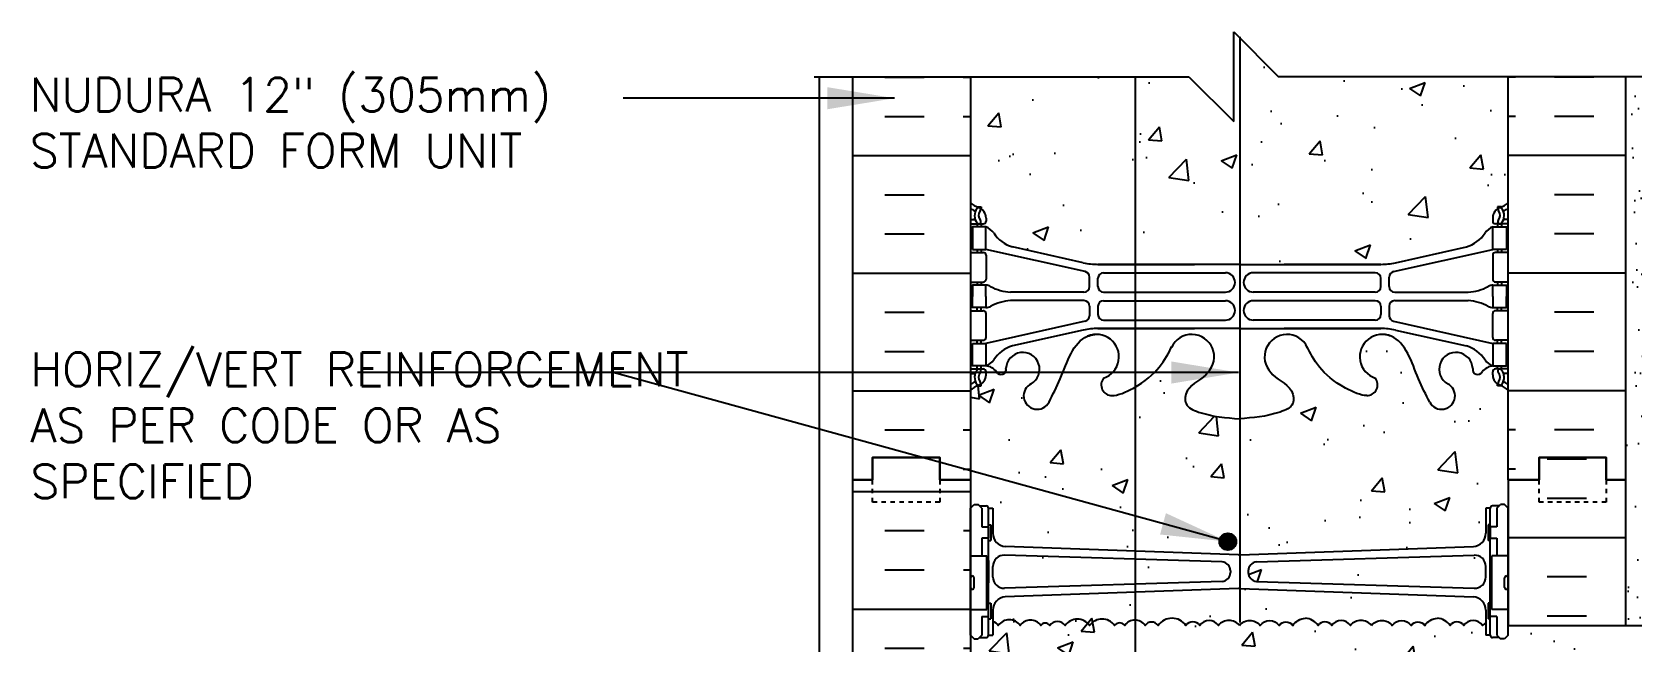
# Model space of a CAD drawing. Header units: inches. Extents: x 191 to 294, y 32 to 98.
# Drawn here: x 236.2 to 271.89, y 84.37 to 97.97 of the extents above; entities that cross this region are included whole.
import ezdxf

# ---------------------------------------------------------------- set-up
doc = ezdxf.new("R2010")
doc.units = ezdxf.units.IN
doc.header["$LTSCALE"] = 0.5
doc.header["$MEASUREMENT"] = 0
doc.linetypes.add('DASHED2', pattern=[0.375, 0.25, -0.125])
for name, color, linetype in [('HATCH', 12, 'Continuous'), ('line25', 2, 'Continuous'), ('LINE3', 3, 'Continuous'), ('LINE50', 5, 'Continuous'), ('LINE9', 9, 'Continuous'), ('TEXT', 4, 'Continuous'), ('Web_Edge', 9, 'Continuous')]:
    doc.layers.add(name, color=color, linetype=linetype)
doc.styles.add('DIM', font='romans.shx', dxfattribs={"width": 0.7})
doc.styles.add('ROMANS', font='romans.shx', dxfattribs={"height": 0.75})
doc.dimstyles.new('ext_8', dxfattribs={"dimscale": 8, "dimtxt": 0.09375, "dimasz": 0.09375, "dimexe": 0.09375, "dimexo": 0.0625, "dimgap": 0.0625, "dimtad": 1, "dimdec": 1, "dimzin": 3, "dimdsep": 46, "dimlunit": 4, "dimtxsty": 'DIM', "dimcen": 0.09, "dimdle": 0.09375, "dimclrt": 4, "dimadec": 0, "dimazin": 0, "dimtfac": 1, "dimtdec": 1, "dimtmove": 2, "dimatfit": 3, "dimfxl": 1, "dimfrac": 2, "dimtolj": 1, "dimtzin": 0, "dimarcsym": 0})

msp = doc.modelspace()

# ---------------------------------------------------------------- hatches: boundary and pattern name
at = {"layer": 'HATCH'}
h = msp.add_hatch(dxfattribs=at)
h.set_pattern_fill('AR-CONC', color=256, scale=0.5)
h.set_pattern_definition([(50, (0, 0), (3.5863, -0.31376), [0.375, -4.125]), (355, (0, 0), (-0.693757, 3.76096), [0.3, -3.3]), (100.4514, (0.299, -0.026), (2.892544, 3.4472), [0.3187, -3.50571]), (46.1842, (0, 1), (5.336207, -0.827596), [0.5625, -6.1875]), (96.6356, (0.4447, 0.931), (4.67331, 4.87059), [0.47805, -5.25857]), (351.1842, (0, 1), (4.67331, 4.87059), [0.45, -4.95]), (21, (0.5, 0.75), (2.984535, -2.013094), [0.375, -4.125]), (326, (0.5, 0.75), (1.216577, 3.62575), [0.3, -3.3]), (71.4514, (0.7487, 0.5822), (4.20111, 1.612656), [0.3187, -3.50571]), (37.5, (0, 0), (0.0607993, 1.6644693), [0, -3.26, 0, -3.35, 0, -3.3125]), (7.5, (0, 0), (1.315348, 1.972059), [0, -1.91, 0, -3.185, 0, -1.2625]), (327.5, (-1.115, 0), (2.669112, -0.1127744), [0, -1.25, 0, -3.9, 0, -5.175]), (317.5, (-1.615, 0), (2.91593, 0.500525), [0, -1.625, 0, -2.59, 0, -3.675])])
h.paths.add_polyline_path([(269.146, 63.78, 0.088416), (269, 63.877), (268.91, 63.877), (268.91, 63.919, -0.249069), (268.8, 64.126), (268.8, 64.193, -0.414214), (268.863, 64.256), (268.91, 64.256), (268.91, 64.326), (268.805, 64.326, -0.155529), (268.63, 64.46, 0.180914), (268.212, 64.771), (266.631, 65.124, 0.054974), (266.304, 65.16), (263.146, 65.16), (259.989, 65.16, 0.054974), (259.662, 65.124), (258.081, 64.771, 0.180914), (257.663, 64.46, -0.155529), (257.487, 64.326), (257.382, 64.326), (257.382, 64.256), (257.43, 64.256, -0.414214), (257.492, 64.193), (257.492, 64.126, -0.249069), (257.382, 63.919), (257.382, 63.877), (257.292, 63.877, 0.088416), (257.146, 63.78), (257.146, 60.972), (262.35, 60.972), (263.35, 59.972), (263.35, 61.972), (264.35, 60.972), (269.146, 60.972)])
edge = h.paths.add_edge_path()
edge.add_line((269.146, 71.558), (269.066, 71.478))
edge.add_line((269.066, 71.478), (268.976, 71.478))
edge.add_line((268.976, 71.478), (268.946, 71.508))
edge.add_line((268.946, 71.508), (268.796, 71.508))
edge.add_arc((268.796, 71.558), 0.05, 180, 270, ccw=False)
edge.add_line((268.746, 71.558), (268.646, 71.558))
edge.add_line((268.646, 71.558), (268.646, 72.118))
edge.add_arc((268.346, 72.118), 0.3, 0, 85.2426)
edge.add_line((268.371, 72.417), (263.163, 72.601))
edge.add_arc((263.146, 72.402), 0.2, 85.2426, 90)
edge.add_arc((263.146, 72.402), 0.2, 90, 94.7574)
edge.add_line((263.13, 72.601), (257.922, 72.417))
edge.add_arc((257.946, 72.118), 0.3, 94.7574, 180)
edge.add_line((257.646, 72.118), (257.646, 71.558))
edge.add_line((257.646, 71.558), (257.546, 71.558))
edge.add_arc((257.496, 71.558), 0.05, -90, 0, ccw=False)
edge.add_line((257.496, 71.508), (257.346, 71.508))
edge.add_line((257.346, 71.508), (257.316, 71.478))
edge.add_line((257.316, 71.478), (257.226, 71.478))
edge.add_line((257.226, 71.478), (257.146, 71.558))
edge.add_line((257.146, 71.558), (257.146, 69.972))
edge.add_line((257.146, 69.972), (257.146, 67.972))
edge.add_arc((257.492, 68.333), 0.5, 226.2109, 246.4218)
edge.add_line((257.292, 67.875), (257.382, 67.875))
edge.add_line((257.382, 67.875), (257.382, 67.833))
edge.add_arc((257.242, 67.626), 0.25, 0, 55.9442, ccw=False)
edge.add_line((257.492, 67.626), (257.492, 67.558))
edge.add_arc((257.43, 67.558), 0.0625, -90, 0, ccw=False)
edge.add_line((257.43, 67.496), (257.382, 67.496))
edge.add_line((257.382, 67.496), (257.382, 67.426))
edge.add_line((257.382, 67.426), (257.487, 67.426))
edge.add_arc((257.45, 67.775), 0.352, 276.1291, 321.5331)
edge.add_arc((257.827, 67.507), 0.113, -12.1844, 154.0569, ccw=False)
edge.add_arc((258.312, 67.502), 0.375, 182.9237, 419.8675)
edge.add_arc((258.632, 68.096), 0.3, 27.597, 243.9425, ccw=False)
edge.add_spline(control_points=[(258.898, 68.235), (258.984, 68.068), (259.237, 67.578), (259.432, 66.897), (259.757, 66.767)], knot_values=[0, 0, 0, 0, 0.579211, 1.703896, 1.703896, 1.703896, 1.703896], degree=3, periodic=0)
edge.add_spline(control_points=[(259.757, 66.767), (259.807, 66.747), (259.861, 66.734), (259.918, 66.726)], knot_values=[1.703896, 1.703896, 1.703896, 1.703896, 1.875321, 1.875321, 1.875321, 1.875321], degree=3, periodic=0)
edge.add_arc((259.959, 67.224), 0.5, 265.2926, 431.7937)
edge.add_arc((260.305, 67.849), 0.242, 90, 218.2327, ccw=False)
edge.add_spline(control_points=[(260.305, 68.091), (260.426, 68.093), (261.246, 67.742), (261.491, 67.294), (261.63, 67.014)], knot_values=[0.038125, 0.038125, 0.038125, 0.038125, 0.320663, 1.237398, 1.237398, 1.237398, 1.237398], degree=3, periodic=0)
edge.add_spline(control_points=[(261.63, 67.014), (261.633, 67.008), (261.636, 67.002), (261.64, 66.996)], knot_values=[1.237398, 1.237398, 1.237398, 1.237398, 1.258119, 1.258119, 1.258119, 1.258119], degree=3, periodic=0)
edge.add_arc((262.084, 67.224), 0.5, 208.0183, 404.1875)
edge.add_spline(control_points=[(262.442, 67.573), (262.335, 67.736), (261.975, 67.826), (261.898, 68.322), (262.446, 68.558), (262.85, 68.586), (263.146, 68.607)], knot_values=[0.229407, 0.229407, 0.229407, 0.229407, 0.844432, 1.128849, 1.464331, 2.389004, 2.389004, 2.389004, 2.389004], degree=3, periodic=0)
edge.add_spline(control_points=[(263.146, 68.607), (263.443, 68.586), (263.847, 68.558), (264.395, 68.322), (264.318, 67.826), (263.958, 67.736), (263.85, 67.573)], knot_values=[0.229407, 0.229407, 0.229407, 0.229407, 1.15408, 1.489562, 1.773979, 2.389004, 2.389004, 2.389004, 2.389004], degree=3, periodic=0)
edge.add_arc((264.209, 67.224), 0.5, 135.8125, 331.9817)
edge.add_spline(control_points=[(264.653, 66.996), (264.656, 67.002), (264.66, 67.008), (264.663, 67.014)], knot_values=[1.237398, 1.237398, 1.237398, 1.237398, 1.258119, 1.258119, 1.258119, 1.258119], degree=3, periodic=0)
edge.add_spline(control_points=[(264.663, 67.014), (264.802, 67.294), (265.047, 67.742), (265.867, 68.093), (265.988, 68.091)], knot_values=[0.038125, 0.038125, 0.038125, 0.038125, 0.95486, 1.237398, 1.237398, 1.237398, 1.237398], degree=3, periodic=0)
edge.add_arc((265.988, 67.849), 0.242, -38.2327, 90, ccw=False)
edge.add_arc((266.334, 67.224), 0.5, 108.2063, 274.7074)
edge.add_spline(control_points=[(266.375, 66.726), (266.432, 66.734), (266.486, 66.747), (266.536, 66.767)], knot_values=[1.703896, 1.703896, 1.703896, 1.703896, 1.875321, 1.875321, 1.875321, 1.875321], degree=3, periodic=0)
edge.add_spline(control_points=[(266.536, 66.767), (266.861, 66.897), (267.056, 67.578), (267.309, 68.068), (267.395, 68.235)], knot_values=[0, 0, 0, 0, 1.124685, 1.703896, 1.703896, 1.703896, 1.703896], degree=3, periodic=0)
edge.add_arc((267.66, 68.096), 0.3, -63.9425, 153.0565, ccw=False)
edge.add_arc((267.98, 67.502), 0.375, 120.1325, 357.0763)
edge.add_arc((268.466, 67.507), 0.113, 25.9431, 192.1844, ccw=False)
edge.add_arc((268.843, 67.775), 0.352, 218.4669, 263.8709)
edge.add_line((268.805, 67.426), (268.91, 67.426))
edge.add_line((268.91, 67.426), (268.91, 67.496))
edge.add_line((268.91, 67.496), (268.863, 67.496))
edge.add_arc((268.863, 67.558), 0.0625, 180, 270, ccw=False)
edge.add_line((268.8, 67.558), (268.8, 67.626))
edge.add_arc((269.05, 67.626), 0.25, 124.0558, 180, ccw=False)
edge.add_line((268.91, 67.833), (268.91, 67.875))
edge.add_line((268.91, 67.875), (269, 67.875))
edge.add_arc((268.8, 68.333), 0.5, 293.5782, 313.7891)
edge.add_line((269.146, 67.972), (269.146, 69.972))
edge.add_line((269.146, 69.972), (269.146, 71.558))
h.paths.add_polyline_path([(268.782, 74.817), (269.146, 74.817), (269.146, 75.222, 0.715411), (268.959, 75.226, 0.520567), (268.338, 75.226, 0.520567), (268.032, 75.226, 0.520567), (267.613, 75.226, 0.48966), (267.146, 75.226, 0.48966), (266.68, 75.226, 0.520567), (266.261, 75.226, 0.520567), (265.955, 75.226, 0.520567), (265.333, 75.226, 0.715411), (265.146, 75.222, 0.715411), (264.959, 75.226, 0.520567), (264.338, 75.226, 0.520567), (264.032, 75.226, 0.520567), (263.613, 75.226, 0.48966), (263.146, 75.226, 0.48966), (262.68, 75.226, 0.520567), (262.261, 75.226, 0.520567), (261.955, 75.226, 0.520567), (261.333, 75.226, 0.520567), (261.042, 75.226, 0.520567), (260.587, 75.226, 0.520567), (260.36, 75.226, 0.520567), (259.805, 75.226, 0.520567), (259.258, 75.226, 0.520567), (258.913, 75.226, 0.520567), (258.712, 75.226, 0.520567), (258.257, 75.226, 0.520567), (257.766, 75.226, 0.520567), (257.411, 75.226, 0.540212), (257.146, 75.229), (257.146, 74.817), (257.511, 74.817), (257.511, 74.445, -0.327813), (257.546, 74.398), (257.646, 74.398), (257.646, 73.837, 0.390098), (257.922, 73.538), (263.13, 73.354, 0.020761), (263.146, 73.353, 0.020761), (263.163, 73.354), (268.371, 73.538, 0.390098), (268.646, 73.837), (268.646, 74.398), (268.746, 74.398, -0.327813), (268.782, 74.445)])
h.paths.add_polyline_path([(269.146, 80.722), (271.146, 82.722), (283.456, 82.722), (284.86, 81.732), (284.86, 78.972), (284.5, 78.972), (284.5, 77.472), (286.75, 77.472), (289, 77.472), (289, 78.972), (288.64, 78.972), (288.64, 81.732), (290.044, 82.722), (292.589, 82.722), (292.589, 84.722), (269.146, 84.722), (269.146, 84.502), (269.066, 84.422), (268.976, 84.422), (268.946, 84.452), (268.796, 84.452, -0.414214), (268.746, 84.502), (268.646, 84.502), (268.646, 84.779, 0.056647), (268.574, 84.722, 0.520567), (268.155, 84.722, 0.520567), (267.849, 84.722, 0.224697), (267.567, 84.883, 0.224697), (267.285, 84.722, 0.520567), (266.979, 84.722, 0.520567), (266.56, 84.722, 0.48966), (266.094, 84.722, 0.48966), (265.627, 84.722, 0.520567), (265.208, 84.722, 0.520567), (264.902, 84.722, 0.224697), (264.62, 84.883, 0.224697), (264.338, 84.722, 0.520567), (264.032, 84.722, 0.520567), (263.613, 84.722, 0.48966), (263.146, 84.722, 0.48966), (262.68, 84.722, 0.520567), (262.261, 84.722, 0.520567), (261.955, 84.722, 0.520567), (261.333, 84.722, 0.520567), (261.042, 84.722, 0.520567), (260.587, 84.722, 0.520567), (260.36, 84.722, 0.520567), (259.805, 84.722, 0.520567), (259.258, 84.722, 0.520567), (258.913, 84.722, 0.520567), (258.712, 84.722, 0.520567), (258.257, 84.722, 0.520567), (257.766, 84.722, 0.174031), (257.646, 84.807), (257.646, 84.502), (257.546, 84.502, -0.414214), (257.496, 84.452), (257.346, 84.452), (257.316, 84.422), (257.226, 84.422), (257.146, 84.502), (257.146, 84.327), (257.511, 84.327), (257.511, 83.127), (257.146, 83.127), (257.146, 82.377), (257.511, 82.377), (257.511, 81.177), (257.146, 81.177), (257.146, 80.427), (257.511, 80.427), (257.511, 79.347), (257.146, 79.347), (257.146, 78.597), (257.511, 78.597), (257.511, 77.517), (257.146, 77.517), (257.146, 76.767), (257.511, 76.767), (257.511, 75.567), (257.146, 75.567), (257.146, 75.229, -0.540212), (257.411, 75.226, -0.520567), (257.766, 75.226, -0.520567), (258.257, 75.226, -0.520567), (258.712, 75.226, -0.520567), (258.913, 75.226, -0.520567), (259.258, 75.226, -0.520567), (259.805, 75.226, -0.520567), (260.36, 75.226, -0.520567), (260.587, 75.226, -0.520567), (261.042, 75.226, -0.520567), (261.333, 75.226, -0.520567), (261.955, 75.226, -0.520567), (262.261, 75.226, -0.520567), (262.68, 75.226, -0.48966), (263.146, 75.226, -0.48966), (263.613, 75.226, -0.520567), (264.032, 75.226, -0.520567), (264.338, 75.226, -0.520567), (264.959, 75.226, -0.715411), (265.146, 75.222, -0.715411), (265.333, 75.226, -0.520567), (265.955, 75.226, -0.520567), (266.261, 75.226, -0.520567), (266.68, 75.226, -0.48966), (267.146, 75.226, -0.48966), (267.613, 75.226, -0.520567), (268.032, 75.226, -0.520567), (268.338, 75.226, -0.520567), (268.959, 75.226, -0.715411), (269.146, 75.222)])
h.paths.add_polyline_path([(268.371, 85.362), (263.163, 85.546, 0.020761), (263.146, 85.547, 0.020761), (263.13, 85.546), (257.922, 85.362, 0.390098), (257.646, 85.063), (257.646, 84.807, -0.174031), (257.766, 84.722, -0.520567), (258.257, 84.722, -0.520567), (258.712, 84.722, -0.520567), (258.913, 84.722, -0.520567), (259.258, 84.722, -0.520567), (259.805, 84.722, -0.520567), (260.36, 84.722, -0.520567), (260.587, 84.722, -0.520567), (261.042, 84.722, -0.520567), (261.333, 84.722, -0.520567), (261.955, 84.722, -0.520567), (262.261, 84.722, -0.520567), (262.68, 84.722, -0.48966), (263.146, 84.722, -0.48966), (263.613, 84.722, -0.520567), (264.032, 84.722, -0.520567), (264.338, 84.722, -0.224697), (264.62, 84.883, -0.224697), (264.902, 84.722, -0.520567), (265.208, 84.722, -0.520567), (265.627, 84.722, -0.48966), (266.094, 84.722, -0.48966), (266.56, 84.722, -0.520567), (266.979, 84.722, -0.520567), (267.285, 84.722, -0.224697), (267.567, 84.883, -0.224697), (267.849, 84.722, -0.520567), (268.155, 84.722, -0.520567), (268.574, 84.722, -0.056647), (268.646, 84.779), (268.646, 85.063, 0.390098)])
edge = h.paths.add_edge_path()
edge.add_line((269.146, 87.972), (269.146, 89.972))
edge.add_arc((268.8, 89.611), 0.5, 46.2109, 66.4218)
edge.add_line((269, 90.069), (268.91, 90.069))
edge.add_line((268.91, 90.069), (268.91, 90.111))
edge.add_arc((269.05, 90.318), 0.25, 180, 235.9442, ccw=False)
edge.add_line((268.8, 90.318), (268.8, 90.386))
edge.add_arc((268.863, 90.386), 0.0625, 90, 180, ccw=False)
edge.add_line((268.863, 90.448), (268.91, 90.448))
edge.add_line((268.91, 90.448), (268.91, 90.518))
edge.add_line((268.91, 90.518), (268.805, 90.518))
edge.add_arc((268.843, 90.169), 0.352, 96.1291, 141.5331)
edge.add_arc((268.466, 90.437), 0.113, 167.8156, 334.0569, ccw=False)
edge.add_arc((267.98, 90.442), 0.375, 2.9237, 239.8675)
edge.add_arc((267.66, 89.848), 0.3, -152.403, 63.9425, ccw=False)
edge.add_spline(control_points=[(267.395, 89.709), (267.309, 89.876), (267.056, 90.366), (266.861, 91.047), (266.536, 91.177)], knot_values=[0, 0, 0, 0, 0.579211, 1.703896, 1.703896, 1.703896, 1.703896], degree=3, periodic=0)
edge.add_spline(control_points=[(266.536, 91.177), (266.486, 91.197), (266.432, 91.21), (266.375, 91.218)], knot_values=[1.703896, 1.703896, 1.703896, 1.703896, 1.875321, 1.875321, 1.875321, 1.875321], degree=3, periodic=0)
edge.add_arc((266.334, 90.72), 0.5, 85.2926, 251.7937)
edge.add_arc((265.988, 90.095), 0.242, -90, 38.2327, ccw=False)
edge.add_spline(control_points=[(265.988, 89.853), (265.867, 89.851), (265.047, 90.202), (264.802, 90.65), (264.663, 90.93)], knot_values=[0.038125, 0.038125, 0.038125, 0.038125, 0.320663, 1.237398, 1.237398, 1.237398, 1.237398], degree=3, periodic=0)
edge.add_spline(control_points=[(264.663, 90.93), (264.66, 90.936), (264.656, 90.942), (264.653, 90.949)], knot_values=[1.237398, 1.237398, 1.237398, 1.237398, 1.258119, 1.258119, 1.258119, 1.258119], degree=3, periodic=0)
edge.add_arc((264.209, 90.72), 0.5, 28.0183, 224.1875)
edge.add_spline(control_points=[(263.85, 90.371), (263.958, 90.208), (264.318, 90.118), (264.395, 89.622), (263.847, 89.386), (263.443, 89.358), (263.146, 89.337)], knot_values=[0.229407, 0.229407, 0.229407, 0.229407, 0.844432, 1.128849, 1.464331, 2.389004, 2.389004, 2.389004, 2.389004], degree=3, periodic=0)
edge.add_spline(control_points=[(263.146, 89.337), (262.85, 89.358), (262.446, 89.386), (261.898, 89.622), (261.975, 90.118), (262.335, 90.208), (262.442, 90.371)], knot_values=[0.229407, 0.229407, 0.229407, 0.229407, 1.15408, 1.489562, 1.773979, 2.389004, 2.389004, 2.389004, 2.389004], degree=3, periodic=0)
edge.add_arc((262.084, 90.72), 0.5, 315.8125, 511.9817)
edge.add_spline(control_points=[(261.64, 90.949), (261.636, 90.942), (261.633, 90.936), (261.63, 90.93)], knot_values=[1.237398, 1.237398, 1.237398, 1.237398, 1.258119, 1.258119, 1.258119, 1.258119], degree=3, periodic=0)
edge.add_spline(control_points=[(261.63, 90.93), (261.491, 90.65), (261.246, 90.202), (260.426, 89.851), (260.305, 89.853)], knot_values=[0.038125, 0.038125, 0.038125, 0.038125, 0.95486, 1.237398, 1.237398, 1.237398, 1.237398], degree=3, periodic=0)
edge.add_arc((260.305, 90.095), 0.242, 141.7673, 270, ccw=False)
edge.add_arc((259.959, 90.72), 0.5, 288.2063, 454.7074)
edge.add_spline(control_points=[(259.918, 91.218), (259.861, 91.21), (259.807, 91.197), (259.757, 91.177)], knot_values=[1.703896, 1.703896, 1.703896, 1.703896, 1.875321, 1.875321, 1.875321, 1.875321], degree=3, periodic=0)
edge.add_spline(control_points=[(259.757, 91.177), (259.432, 91.047), (259.237, 90.366), (258.984, 89.876), (258.898, 89.709)], knot_values=[0, 0, 0, 0, 1.124685, 1.703896, 1.703896, 1.703896, 1.703896], degree=3, periodic=0)
edge.add_arc((258.632, 89.848), 0.3, 116.0575, 333.0565, ccw=False)
edge.add_arc((258.312, 90.442), 0.375, 300.1325, 537.0763)
edge.add_arc((257.827, 90.437), 0.113, -154.0569, 12.1844, ccw=False)
edge.add_arc((257.45, 90.169), 0.352, 38.4669, 83.8709)
edge.add_line((257.487, 90.518), (257.382, 90.518))
edge.add_line((257.382, 90.518), (257.382, 90.448))
edge.add_line((257.382, 90.448), (257.43, 90.448))
edge.add_arc((257.43, 90.386), 0.0625, 0, 90, ccw=False)
edge.add_line((257.492, 90.386), (257.492, 90.318))
edge.add_arc((257.242, 90.318), 0.25, 304.0558, 360, ccw=False)
edge.add_line((257.382, 90.111), (257.382, 90.069))
edge.add_line((257.382, 90.069), (257.292, 90.069))
edge.add_arc((257.492, 89.611), 0.5, 113.5782, 133.7891)
edge.add_line((257.146, 89.972), (257.146, 87.972))
edge.add_line((257.146, 87.972), (257.146, 87.342))
edge.add_line((257.146, 87.342), (257.226, 87.422))
edge.add_line((257.226, 87.422), (257.316, 87.422))
edge.add_line((257.316, 87.422), (257.346, 87.392))
edge.add_line((257.346, 87.392), (257.496, 87.392))
edge.add_arc((257.496, 87.342), 0.05, 0, 90, ccw=False)
edge.add_line((257.546, 87.342), (257.646, 87.342))
edge.add_line((257.646, 87.342), (257.646, 86.781))
edge.add_arc((257.946, 86.781), 0.3, 180, 265.2426)
edge.add_line((257.922, 86.482), (263.13, 86.299))
edge.add_arc((263.146, 86.498), 0.2, 265.2426, 270)
edge.add_arc((263.146, 86.498), 0.2, 270, 274.7574)
edge.add_line((263.163, 86.299), (268.371, 86.482))
edge.add_arc((268.346, 86.781), 0.3, 274.7574, 360)
edge.add_line((268.646, 86.781), (268.646, 87.342))
edge.add_line((268.646, 87.342), (268.746, 87.342))
edge.add_arc((268.796, 87.342), 0.05, 90, 180, ccw=False)
edge.add_line((268.796, 87.392), (268.946, 87.392))
edge.add_line((268.946, 87.392), (268.976, 87.422))
edge.add_line((268.976, 87.422), (269.066, 87.422))
edge.add_line((269.066, 87.422), (269.146, 87.342))
edge.add_line((269.146, 87.342), (269.146, 87.972))
h.paths.add_polyline_path([(268.63, 93.484, -0.155529), (268.805, 93.618), (268.91, 93.618), (268.91, 93.688), (268.863, 93.688, -0.414214), (268.8, 93.751), (268.8, 93.818, -0.249069), (268.91, 94.025), (268.91, 94.067), (269, 94.067, 0.088413), (269.146, 94.164), (269.146, 96.972), (264.021, 96.972), (263.021, 97.972), (263.021, 95.972), (262.021, 96.972), (257.146, 96.972), (257.146, 94.164, 0.088416), (257.292, 94.067), (257.382, 94.067), (257.382, 94.025, -0.249069), (257.492, 93.818), (257.492, 93.751, -0.414214), (257.43, 93.688), (257.382, 93.688), (257.382, 93.618), (257.487, 93.618, -0.155529), (257.663, 93.484, 0.180914), (258.081, 93.173), (259.662, 92.82, 0.054974), (259.989, 92.784), (263.146, 92.784), (266.304, 92.784, 0.054974), (266.631, 92.82), (268.212, 93.173, 0.180914)])
h.paths.add_polyline_path([(262.763, 86.139), (257.902, 86.291, 0.421005), (257.646, 86.041), (257.646, 85.804, 0.425773), (257.906, 85.554), (262.763, 85.705, 0.390098), (262.946, 85.905), (262.946, 85.94, 0.390098)])
h.paths.add_polyline_path([(268.646, 86.041, 0.425773), (268.387, 86.291), (263.53, 86.139, 0.390098), (263.346, 85.94), (263.346, 85.905, 0.390098), (263.53, 85.705), (268.391, 85.554, 0.421005), (268.646, 85.804)])
h.paths.add_polyline_path([(262.946, 72.96), (262.946, 72.995, 0.390098), (262.763, 73.195), (257.902, 73.346, 0.421005), (257.646, 73.096), (257.646, 72.859, 0.425773), (257.906, 72.609), (262.763, 72.761, 0.390098)])
h.paths.add_polyline_path([(268.646, 72.859), (268.646, 73.096, 0.425773), (268.387, 73.346), (263.53, 73.195, 0.390098), (263.346, 72.995), (263.346, 72.96, 0.390098), (263.53, 72.761), (268.391, 72.609, 0.421005)])
h = msp.add_hatch(dxfattribs=at)
h.set_pattern_fill('AR-SAND', color=256, scale=0.5, style=0)
h.set_pattern_definition([(37.5, (74.0137, -57.6878), (-0.0314967, 0.963412), [0, -0.76, 0, -0.85, 0, -0.8125]), (7.5, (74.0137, -57.6878), (0.8848884, 1.411073), [0, -0.41, 0, -0.685, 0, -0.2625]), (327.5, (73.3987, -57.6878), (1.557071, 0.0028295), [0, -0.25, 0, -0.9, 0, -1.175]), (317.5, (73.3987, -57.6878), (1.503063, 0.438838), [0, -0.125, 0, -0.59, 0, -0.675])])
h.paths.add_polyline_path([(272.271, 96.972), (271.771, 96.972), (271.771, 87.972), (271.771, 84.722), (272.271, 84.722)])
h = msp.add_hatch(dxfattribs=at)
h.set_pattern_fill('INSUL', color=256, scale=7, style=0)
h.set_pattern_definition([(0, (-2669.015, -327.0375), (0, 2.625), []), (0, (-2669.015, -326.1625), (0, 2.625), [0.875, -0.875]), (0, (-2669.015, -325.2875), (0, 2.625), [0.875, -0.875])])
h.paths.add_polyline_path([(254.521, 69.972), (254.959, 69.972), (254.959, 70.472), (256.459, 70.472), (256.459, 69.972), (257.146, 69.972), (257.146, 87.972), (256.459, 87.972), (256.459, 88.472), (254.959, 88.472), (254.959, 87.972), (254.521, 87.972)])
h = msp.add_hatch(dxfattribs=at)
h.set_pattern_fill('INSUL', color=256, scale=7, style=0)
h.set_pattern_definition([(0, (74.0137, -57.6878), (0, 2.625), []), (0, (74.0137, -56.8128), (0, 2.625), [0.875, -0.875]), (0, (74.0137, -55.9378), (0, 2.625), [0.875, -0.875])])
h.paths.add_polyline_path([(271.771, 87.972), (271.334, 87.972), (271.334, 88.472), (269.834, 88.472), (269.834, 87.972), (269.146, 87.972), (269.146, 84.722), (271.771, 84.722)])
h.paths.add_polyline_path([(271.771, 75.222), (269.146, 75.222), (269.146, 69.972), (269.834, 69.972), (269.834, 70.472), (271.334, 70.472), (271.334, 69.972), (271.771, 69.972)])
h = msp.add_hatch(dxfattribs=at)
h.set_pattern_fill('AR-CONC', color=256, scale=0.5, style=0)
h.set_pattern_definition([(50, (7.589, 2.2563), (3.5863, -0.31376), [0.375, -4.125]), (355, (7.589, 2.2563), (-0.693757, 3.76096), [0.3, -3.3]), (100.4514, (7.8878, 2.2302), (2.892547, 3.447198), [0.3187, -3.50571]), (46.1842, (7.589, 3.2563), (5.336205, -0.827595), [0.5625, -6.1875]), (96.6356, (8.0336, 3.1874), (4.67331, 4.87059), [0.47805, -5.25856]), (351.1842, (7.589, 3.2563), (4.67331, 4.87059), [0.45, -4.95]), (21, (8.089, 3.0063), (2.984535, -2.013094), [0.375, -4.125]), (326, (8.089, 3.0063), (1.216577, 3.62575), [0.3, -3.3]), (71.4514, (8.3377, 2.8386), (4.201113, 1.612652), [0.3187, -3.50571]), (37.5, (7.589, 2.2563), (0.060799, 1.664469), [0, -3.26, 0, -3.35, 0, -3.3125]), (7.5, (7.589, 2.2563), (1.315348, 1.972059), [0, -1.91, 0, -3.185, 0, -1.2625]), (327.5, (6.474, 2.2563), (2.669112, -0.1127744), [0, -1.25, 0, -3.9, 0, -5.175]), (317.5, (5.974, 2.2563), (2.91593, 0.500525), [0, -1.625, 0, -2.59, 0, -3.675])])
h.paths.add_polyline_path([(260.822, 85.464), (257.922, 85.362, 0.390098), (257.646, 85.063), (257.646, 84.807, -0.174031), (257.766, 84.722, -0.520567), (258.257, 84.722, -0.520567), (258.712, 84.722, -0.520567), (258.913, 84.722, -0.520567), (259.258, 84.722, -0.520567), (259.805, 84.722, -0.520567), (260.36, 84.722, -0.520567), (260.587, 84.722, -0.251472), (260.822, 84.84)])
at = {"layer": 'LINE3'}
msp.add_hatch(color=256, dxfattribs=at).paths.add_polyline_path([(263.076, 86.593, 1), (262.701, 86.593, 1)])

# ---------------------------------------------------------------- linework, layer by layer
at = {"layer": 'HATCH'}
for p, q in [((255.235, 96.963), (256.11, 96.963)), ((256.985, 96.963), (257.146, 96.963)), ((256.985, 96.963), (257.146, 96.963)), ((269.308, 96.963), (269.146, 96.963)), ((269.308, 96.963), (269.146, 96.963)), ((271.058, 96.963), (270.183, 96.963)), ((255.235, 96.088), (256.11, 96.088)), ((256.985, 96.088), (257.146, 96.088)), ((256.985, 96.088), (257.146, 96.088)), ((269.308, 96.088), (269.146, 96.088)), ((269.308, 96.088), (269.146, 96.088)), ((271.058, 96.088), (270.183, 96.088)), ((254.521, 95.213), (257.146, 95.213)), ((271.771, 95.213), (269.146, 95.213)), ((255.235, 94.338), (256.11, 94.338)), ((271.058, 94.338), (270.183, 94.338)), ((255.235, 93.463), (256.11, 93.463)), ((271.058, 93.463), (270.183, 93.463)), ((254.521, 92.588), (257.146, 92.588)), ((271.771, 92.588), (269.146, 92.588)), ((255.235, 91.713), (256.11, 91.713)), ((271.058, 91.713), (270.183, 91.713)), ((255.235, 90.838), (256.11, 90.838)), ((271.058, 90.838), (270.183, 90.838)), ((254.521, 89.963), (257.146, 89.963)), ((271.771, 89.963), (269.146, 89.963)), ((255.235, 89.088), (256.11, 89.088)), ((256.985, 89.088), (257.146, 89.088)), ((256.985, 89.088), (257.146, 89.088)), ((269.308, 89.088), (269.146, 89.088)), ((269.308, 89.088), (269.146, 89.088)), ((271.058, 89.088), (270.183, 89.088)), ((256.985, 88.213), (257.146, 88.213)), ((256.985, 88.213), (257.146, 88.213)), ((269.308, 88.213), (269.146, 88.213)), ((269.308, 88.213), (269.146, 88.213))]:
    msp.add_line(p, q, dxfattribs=at)
for points in [[(263.146, 84.722, 0.48966), (262.68, 84.722, 0.520567), (262.261, 84.722, 0.520567), (261.955, 84.722, 0.520567), (261.333, 84.722, 0.520567), (261.042, 84.722, 0.520567), (260.587, 84.722, 0.520567), (260.36, 84.722, 0.520567), (259.805, 84.722, 0.520567), (259.258, 84.722, 0.520567), (258.913, 84.722, 0.520567), (258.712, 84.722, 0.520567), (258.257, 84.722, 0.520567), (257.766, 84.722, 0.169868), (257.65, 84.806, 0.169868)], [(263.146, 84.722, -0.48966), (263.613, 84.722, -0.520567), (264.032, 84.722, -0.520567), (264.338, 84.722, -0.224697), (264.62, 84.883, -0.224697)], [(266.094, 84.722, 0.48966), (265.627, 84.722, 0.520567), (265.208, 84.722, 0.520567), (264.902, 84.722, 0.224697), (264.62, 84.883, 0.224697)], [(266.094, 84.722, -0.48966), (266.56, 84.722, -0.520567), (266.979, 84.722, -0.520567), (267.285, 84.722, -0.224697), (267.567, 84.883, -0.224697)], [(268.646, 84.779, 0.056647), (268.574, 84.722, 0.520567), (268.155, 84.722, 0.520567), (267.849, 84.722, 0.224697), (267.567, 84.883)]]:
    msp.add_lwpolyline(points, format="xyb", dxfattribs=at)
at = {"layer": 'line25'}
for p, q in [((257.146, 96.972), (257.146, 87.972)), ((269.146, 87.972), (269.146, 96.972)), ((257.146, 87.972), (257.146, 69.972)), ((269.146, 87.972), (269.146, 84.722)), ((257.146, 86.277), (257.511, 86.277)), ((257.511, 85.077), (257.511, 86.277)), ((269.146, 86.277), (268.782, 86.277)), ((268.782, 85.077), (268.782, 86.277)), ((257.146, 85.077), (257.511, 85.077)), ((269.146, 85.077), (268.782, 85.077)), ((269.146, 84.722), (292.589, 84.722))]:
    msp.add_line(p, q, dxfattribs=at)
at = {"layer": 'LINE3'}
for p, q in [((263.155, 97.86), (263.155, 84.79)), ((260.822, 96.972), (260.822, 60.972))]:
    msp.add_line(p, q, dxfattribs=at)
msp.add_circle((262.888, 86.593), 0.188, dxfattribs=at)
at = {"layer": 'LINE50'}
for p, q in [((254.521, 87.972), (254.521, 96.972)), ((271.771, 87.972), (271.771, 96.972)), ((254.521, 69.972), (254.521, 87.972)), ((271.771, 84.722), (271.771, 87.972))]:
    msp.add_line(p, q, dxfattribs=at)
for points in [[(254.521, 87.972), (254.959, 87.972), (254.959, 88.472), (256.459, 88.472), (256.459, 87.972), (257.146, 87.972)], [(257.146, 87.972), (256.459, 87.972), (256.459, 88.472), (254.959, 88.472), (254.959, 87.972), (254.521, 87.972)], [(271.771, 87.972), (271.334, 87.972), (271.334, 88.472), (269.834, 88.472), (269.834, 87.972), (269.146, 87.972)], [(269.146, 87.972), (269.834, 87.972), (269.834, 88.472), (271.334, 88.472), (271.334, 87.972), (271.771, 87.972)]]:
    msp.add_lwpolyline(points, dxfattribs=at)
at = {"layer": 'LINE9'}
for p, q in [((263.021, 95.972), (263.021, 97.972)), ((263.021, 97.972), (264.021, 96.972)), ((253.66, 96.972), (262.021, 96.972)), ((253.771, 96.972), (253.771, 60.972)), ((262.021, 96.972), (263.021, 95.972)), ((272.383, 96.972), (264.021, 96.972)), ((257.146, 87.342), (257.226, 87.422)), ((257.146, 84.502), (257.146, 87.342)), ((257.226, 87.422), (257.316, 87.422)), ((257.396, 87.342), (257.316, 87.422)), ((257.346, 87.392), (257.496, 87.392)), ((257.396, 87.392), (257.496, 87.392)), ((257.396, 87.342), (257.396, 86.922)), ((257.546, 87.342), (257.646, 87.342)), ((257.546, 84.502), (257.546, 87.342)), ((257.546, 87.322), (257.546, 87.322)), ((257.646, 87.342), (257.646, 86.781)), ((268.646, 87.342), (268.646, 86.781)), ((268.746, 87.342), (268.646, 87.342)), ((268.746, 84.502), (268.746, 87.342)), ((268.746, 87.322), (268.746, 87.322)), ((268.896, 87.392), (268.796, 87.392)), ((268.946, 87.392), (268.796, 87.392)), ((268.896, 87.342), (268.976, 87.422)), ((268.896, 87.342), (268.896, 86.922)), ((269.066, 87.422), (268.976, 87.422)), ((269.146, 87.342), (269.066, 87.422)), ((269.146, 84.502), (269.146, 87.342)), ((257.546, 86.972), (257.596, 86.972)), ((257.596, 86.972), (257.596, 86.622)), ((268.746, 86.972), (268.696, 86.972)), ((268.696, 86.972), (268.696, 86.622)), ((257.396, 86.672), (257.396, 86.277)), ((257.546, 86.622), (257.596, 86.622)), ((263.13, 86.299), (257.922, 86.482)), ((263.163, 86.299), (268.371, 86.482)), ((268.746, 86.622), (268.696, 86.622)), ((268.896, 86.672), (268.896, 86.277)), ((257.646, 85.804), (257.646, 86.041)), ((262.763, 86.139), (257.906, 86.291)), ((263.53, 86.139), (268.387, 86.291)), ((268.646, 85.804), (268.646, 86.041)), ((257.146, 85.567), (257.146, 85.787)), ((257.146, 85.732), (257.146, 85.732)), ((257.186, 85.827), (257.186, 85.827)), ((257.226, 85.567), (257.226, 85.787)), ((262.763, 85.705), (257.906, 85.554)), ((262.946, 85.94), (262.946, 85.905)), ((263.346, 85.94), (263.346, 85.905)), ((263.53, 85.705), (268.387, 85.554)), ((269.066, 85.567), (269.066, 85.787)), ((269.066, 85.732), (269.066, 85.732)), ((269.106, 85.827), (269.106, 85.827)), ((269.146, 85.567), (269.146, 85.787)), ((257.146, 85.622), (257.146, 85.622)), ((257.186, 85.527), (257.186, 85.527)), ((263.13, 85.546), (257.922, 85.362)), ((263.163, 85.546), (268.371, 85.362)), ((269.066, 85.622), (269.066, 85.622)), ((269.106, 85.527), (269.106, 85.527)), ((257.546, 85.222), (257.596, 85.222)), ((257.596, 85.222), (257.596, 84.872)), ((257.646, 85.063), (257.646, 84.502)), ((268.646, 85.063), (268.646, 84.502)), ((268.696, 85.222), (268.696, 84.872)), ((268.746, 85.222), (268.696, 85.222)), ((257.396, 84.922), (257.396, 84.502)), ((257.546, 84.872), (257.596, 84.872)), ((268.746, 84.872), (268.696, 84.872)), ((268.896, 84.922), (268.896, 84.502)), ((257.146, 84.502), (257.226, 84.422)), ((257.226, 84.422), (257.316, 84.422)), ((257.396, 84.502), (257.316, 84.422)), ((257.346, 84.452), (257.496, 84.452)), ((257.396, 84.452), (257.496, 84.452)), ((257.546, 84.502), (257.646, 84.502)), ((268.746, 84.502), (268.646, 84.502)), ((268.946, 84.452), (268.796, 84.452)), ((268.896, 84.452), (268.796, 84.452)), ((268.896, 84.502), (268.976, 84.422)), ((269.066, 84.422), (268.976, 84.422)), ((269.146, 84.502), (269.066, 84.422))]:
    msp.add_line(p, q, dxfattribs=at)
at = {"layer": 'LINE9', "linetype": 'DASHED2', "ltscale": 0.15}
for points in [[(256.459, 87.972), (256.459, 87.972), (256.459, 87.472), (254.959, 87.472), (254.959, 87.972), (254.959, 87.972)], [(271.334, 87.972), (271.334, 87.972), (271.334, 87.472), (269.834, 87.472), (269.834, 87.972), (269.834, 87.972)]]:
    msp.add_lwpolyline(points, dxfattribs=at)
at = {"layer": 'LINE9'}
for points in [[(257.396, 86.922), (257.546, 86.922), (257.546, 86.672), (257.396, 86.672)], [(268.896, 86.922), (268.746, 86.922), (268.746, 86.672), (268.896, 86.672)], [(257.511, 86.172), (257.546, 86.172), (257.546, 85.672), (257.511, 85.672)], [(268.782, 86.172), (268.746, 86.172), (268.746, 85.672), (268.782, 85.672)], [(257.396, 84.922), (257.546, 84.922), (257.546, 85.172), (257.511, 85.172)], [(268.896, 84.922), (268.746, 84.922), (268.746, 85.172), (268.782, 85.172)]]:
    msp.add_lwpolyline(points, dxfattribs=at)
for centre, radius, start, end in [((257.496, 87.342), 0.05, 0, 90), ((268.796, 87.342), 0.05, 90, 180), ((257.946, 86.781), 0.3, 180, 265.2426), ((268.346, 86.781), 0.3, 274.7574, 0), ((257.896, 86.041), 0.25, 87.7479, 180), ((262.746, 85.94), 0.2, 0, 85.2426), ((263.146, 86.498), 0.2, 265.2426, 270), ((263.146, 86.498), 0.2, 270, 274.7574), ((263.546, 85.94), 0.2, 94.7574, 180), ((268.396, 86.041), 0.25, 0, 92.2521), ((257.186, 85.787), 0.04, 90, 180), ((257.186, 85.787), 0.04, 360, 90), ((257.896, 85.804), 0.25, 180, 272.2521), ((262.746, 85.905), 0.2, 274.7574, 0), ((263.546, 85.905), 0.2, 180, 265.2426), ((268.396, 85.804), 0.25, 267.7479, 0), ((269.106, 85.787), 0.04, 90, 180), ((269.106, 85.787), 0.04, 360, 90), ((257.186, 85.567), 0.04, 180, 270), ((257.186, 85.567), 0.04, 270, 0), ((257.946, 85.063), 0.3, 94.7574, 180), ((263.146, 85.347), 0.2, 90, 94.7574), ((263.146, 85.347), 0.2, 85.2426, 90), ((268.346, 85.063), 0.3, 0, 85.2426), ((269.106, 85.567), 0.04, 180, 270), ((269.106, 85.567), 0.04, 270, 0), ((257.496, 84.502), 0.05, 270, 0), ((268.796, 84.502), 0.05, 180, 270)]:
    msp.add_arc(centre, radius, start, end, dxfattribs=at)
at = {"layer": 'Web_Edge'}
for p, q in [((257.292, 94.067), (257.382, 94.067)), ((257.382, 94.067), (257.382, 94.025)), ((269, 94.067), (268.91, 94.067)), ((268.91, 94.067), (268.91, 94.025)), ((257.146, 93.788), (257.224, 93.788)), ((257.146, 93.688), (257.43, 93.688)), ((257.292, 93.688), (257.292, 93.618)), ((257.382, 93.688), (257.382, 93.618)), ((257.492, 93.818), (257.492, 93.751)), ((268.8, 93.818), (268.8, 93.751)), ((269.146, 93.688), (268.863, 93.688)), ((268.91, 93.688), (268.91, 93.618)), ((269, 93.688), (269, 93.618)), ((269.146, 93.788), (269.069, 93.788)), ((259.662, 92.82), (258.081, 93.173)), ((266.631, 92.82), (268.212, 93.173)), ((257.146, 93.048), (257.43, 93.048)), ((257.292, 93.118), (257.292, 93.048)), ((257.382, 93.118), (257.382, 93.048)), ((259.705, 92.622), (257.487, 93.118)), ((257.492, 92.986), (257.492, 92.451)), ((266.588, 92.622), (268.805, 93.118)), ((268.8, 92.986), (268.8, 92.451)), ((269.146, 93.048), (268.863, 93.048)), ((268.91, 93.118), (268.91, 93.048)), ((269, 93.118), (269, 93.048)), ((259.803, 92.287), (259.803, 92.5)), ((259.989, 92.784), (262.146, 92.784)), ((263.146, 92.784), (259.989, 92.784)), ((259.99, 92.288), (259.99, 92.472)), ((260.115, 92.597), (262.834, 92.597)), ((263.146, 92.784), (266.304, 92.784)), ((266.178, 92.597), (263.458, 92.597)), ((266.304, 92.784), (264.146, 92.784)), ((266.303, 92.288), (266.303, 92.472)), ((266.49, 92.287), (266.49, 92.5)), ((257.146, 92.388), (257.43, 92.388)), ((257.292, 92.388), (257.292, 92.318)), ((257.382, 92.388), (257.382, 92.318)), ((259.678, 92.162), (258.04, 92.162)), ((260.115, 92.163), (262.834, 92.163)), ((266.178, 92.163), (263.458, 92.163)), ((266.615, 92.162), (268.253, 92.162)), ((269.146, 92.388), (268.863, 92.388)), ((268.91, 92.388), (268.91, 92.318)), ((269, 92.388), (269, 92.318)), ((257.146, 91.748), (257.43, 91.748)), ((257.292, 91.748), (257.292, 91.818)), ((257.382, 91.748), (257.382, 91.818)), ((259.678, 91.974), (258.04, 91.974)), ((259.803, 91.849), (259.803, 91.637)), ((259.99, 91.848), (259.99, 91.664)), ((260.115, 91.973), (262.834, 91.973)), ((266.178, 91.973), (263.458, 91.973)), ((266.303, 91.848), (266.303, 91.664)), ((266.49, 91.849), (266.49, 91.637)), ((266.615, 91.974), (268.253, 91.974)), ((269.146, 91.748), (268.863, 91.748)), ((268.91, 91.748), (268.91, 91.818)), ((269, 91.748), (269, 91.818)), ((259.705, 91.515), (257.487, 91.018)), ((257.492, 91.151), (257.492, 91.686)), ((260.115, 91.539), (262.834, 91.539)), ((266.178, 91.539), (263.458, 91.539)), ((266.588, 91.515), (268.805, 91.018)), ((268.8, 91.151), (268.8, 91.686)), ((257.146, 91.088), (257.43, 91.088)), ((257.292, 91.018), (257.292, 91.088)), ((257.382, 91.018), (257.382, 91.088)), ((259.662, 91.317), (258.081, 90.964)), ((259.989, 91.353), (262.146, 91.353)), ((263.146, 91.353), (259.989, 91.353)), ((263.146, 91.353), (266.304, 91.353)), ((266.304, 91.353), (264.146, 91.353)), ((266.631, 91.317), (268.212, 90.964)), ((269.146, 91.088), (268.863, 91.088)), ((268.91, 91.018), (268.91, 91.088)), ((269, 91.018), (269, 91.088)), ((257.146, 90.448), (257.43, 90.448)), ((257.146, 90.348), (257.224, 90.348)), ((257.292, 90.448), (257.292, 90.518)), ((257.382, 90.448), (257.382, 90.518)), ((257.492, 90.318), (257.492, 90.386)), ((268.8, 90.318), (268.8, 90.386)), ((269.146, 90.448), (268.863, 90.448)), ((268.91, 90.448), (268.91, 90.518)), ((269, 90.448), (269, 90.518)), ((269.146, 90.348), (269.069, 90.348)), ((257.292, 90.069), (257.382, 90.069)), ((257.382, 90.069), (257.382, 90.111)), ((268.91, 90.069), (268.91, 90.111)), ((269, 90.069), (268.91, 90.069))]:
    msp.add_line(p, q, dxfattribs=at)
for points in [[(269.146, 90.101), (269.146, 96.972)], [(257.487, 92.068), (257.487, 92.318), (257.187, 92.318), (257.187, 92.068)], [(268.805, 92.068), (268.805, 92.318), (269.105, 92.318), (269.105, 92.068)], [(257.487, 92.068), (257.487, 91.818), (257.187, 91.818), (257.187, 92.068)], [(268.805, 92.068), (268.805, 91.818), (269.105, 91.818), (269.105, 92.068)]]:
    msp.add_lwpolyline(points, dxfattribs=at)
for points in [[(257.187, 93.118), (257.487, 93.118), (257.487, 93.618), (257.187, 93.618)], [(269.105, 93.118), (268.805, 93.118), (268.805, 93.618), (269.105, 93.618)], [(257.187, 91.018), (257.487, 91.018), (257.487, 90.518), (257.187, 90.518)], [(269.105, 91.018), (268.805, 91.018), (268.805, 90.518), (269.105, 90.518)]]:
    msp.add_lwpolyline(points, close=True, dxfattribs=at)
for centre, radius, start, end in [((257.492, 94.525), 0.5, 226.2109, 250.5288), ((257.492, 94.525), 0.6, 234.7832, 245.0748), ((257.486, 93.873), 0.25, 140.1145, 222.4609), ((257.23, 93.962), 0.021, 343.464, 63.9957), ((257.328, 94.004), 0.045, 321.448, 139.1879), ((257.242, 93.818), 0.25, 0, 70.5288), ((257.486, 93.873), 0.16, 140.0001, 222.4609), ((269.05, 93.818), 0.25, 109.4712, 180), ((268.965, 94.004), 0.045, 40.8121, 218.552), ((268.807, 93.873), 0.16, 317.5391, 39.9999), ((268.8, 94.525), 0.5, 289.4712, 313.7891), ((268.807, 93.873), 0.25, 317.5391, 39.8855), ((269.063, 93.962), 0.021, 116.0043, 196.536), ((268.8, 94.525), 0.6, 294.9252, 305.2168), ((257.225, 93.808), 0.0196, 269.4032, 15.4901), ((257.335, 93.734), 0.045, 222.4609, 42.4609), ((257.43, 93.751), 0.0625, 270, 0), ((257.365, 93.276), 0.364, 34.9775, 70.3387), ((268.928, 93.276), 0.364, 109.6613, 145.0225), ((268.863, 93.751), 0.0625, 180, 270), ((268.958, 93.734), 0.045, 137.5391, 317.5391), ((269.068, 93.808), 0.0196, 164.5099, 270.5968), ((258.288, 93.887), 0.743, 212.7919, 253.8107), ((268.005, 93.887), 0.743, 286.1893, 327.2081), ((257.43, 92.986), 0.0625, 0, 90), ((259.989, 94.284), 1.5, 257.4135, 270), ((266.304, 94.284), 1.5, 270, 282.5865), ((268.863, 92.986), 0.0625, 90, 180), ((257.43, 92.451), 0.0625, 270, 0), ((259.678, 92.5), 0.125, 0, 77.3767), ((260.115, 92.472), 0.125, 90, 180), ((262.834, 92.38), 0.217, 270, 90), ((263.458, 92.38), 0.217, 90, 270), ((266.178, 92.472), 0.125, 0, 90), ((266.615, 92.5), 0.125, 102.6233, 180), ((268.863, 92.451), 0.0625, 180, 270), ((257.483, 92.1), 0.219, 60.4937, 88.92), ((258.129, 93.329), 1.17, 242.6365, 265.6505), ((259.678, 92.287), 0.125, 270, 0), ((260.115, 92.288), 0.125, 180, 270), ((266.178, 92.288), 0.125, 270, 360), ((266.615, 92.287), 0.125, 180, 270), ((268.164, 93.329), 1.17, 274.3495, 297.3635), ((268.81, 92.1), 0.219, 91.08, 119.5063), ((257.43, 91.686), 0.0625, 0, 90), ((257.483, 92.037), 0.219, 271.08, 299.5063), ((258.129, 90.807), 1.17, 94.3495, 117.3635), ((259.678, 91.849), 0.125, 0, 90), ((260.115, 91.848), 0.125, 90, 180), ((262.834, 91.756), 0.217, 270, 90), ((263.458, 91.756), 0.217, 90, 270), ((266.178, 91.848), 0.125, 0, 90), ((266.615, 91.849), 0.125, 90, 180), ((268.164, 90.807), 1.17, 62.6365, 85.6505), ((268.81, 92.037), 0.219, 240.4937, 268.92), ((268.863, 91.686), 0.0625, 90, 180), ((259.678, 91.637), 0.125, 282.6233, 0), ((260.115, 91.664), 0.125, 180, 270), ((266.178, 91.664), 0.125, 270, 0), ((266.615, 91.637), 0.125, 180, 257.3767), ((257.43, 91.151), 0.0625, 270, 0), ((259.989, 89.853), 1.5, 90, 102.5865), ((259.959, 90.72), 0.5, 288.2063, 113.7861), ((262.084, 90.72), 0.5, 315.8125, 155.181), ((264.209, 90.72), 0.5, 24.819, 224.1875), ((266.334, 90.72), 0.5, 66.2139, 251.7937), ((266.304, 89.853), 1.5, 77.4135, 90), ((268.863, 91.151), 0.0625, 180, 270), ((257.365, 90.861), 0.364, 289.6613, 325.0225), ((258.288, 90.25), 0.743, 106.1893, 147.2081), ((258.312, 90.442), 0.375, 300.1325, 177.0763), ((267.98, 90.442), 0.375, 2.9237, 239.8675), ((268.005, 90.25), 0.743, 32.7919, 73.8107), ((268.928, 90.861), 0.364, 214.9775, 250.3387), ((257.225, 90.329), 0.0196, 344.5099, 90.5968), ((257.486, 90.264), 0.25, 137.5391, 219.8855), ((257.335, 90.402), 0.045, 317.5391, 137.5391), ((257.486, 90.264), 0.16, 137.5391, 219.9999), ((257.242, 90.318), 0.25, 289.4712, 360), ((257.43, 90.386), 0.0625, 360, 90), ((257.45, 90.169), 0.352, 38.4669, 83.8709), ((257.827, 90.437), 0.113, 205.9431, 12.1844), ((268.466, 90.437), 0.113, 167.8156, 334.0569), ((268.843, 90.169), 0.352, 96.1291, 141.5331), ((268.863, 90.386), 0.0625, 90, 180), ((269.05, 90.318), 0.25, 180, 250.5288), ((268.958, 90.402), 0.045, 42.4609, 222.4609), ((268.807, 90.264), 0.16, 320.0001, 42.4609), ((268.807, 90.264), 0.25, 320.1145, 42.4609), ((269.068, 90.329), 0.0196, 89.4032, 195.4901), ((257.492, 89.611), 0.6, 114.9252, 125.2168), ((257.492, 89.611), 0.5, 109.4712, 133.7891), ((257.23, 90.174), 0.021, 296.0043, 16.536), ((257.328, 90.133), 0.045, 220.8121, 38.552), ((258.632, 89.848), 0.3, 116.0575, 332.403), ((260.305, 90.095), 0.242, 141.7673, 270), ((265.988, 90.095), 0.242, 270, 38.2327), ((267.66, 89.848), 0.3, 207.597, 63.9425), ((268.965, 90.133), 0.045, 141.448, 319.1879), ((268.8, 89.611), 0.5, 46.2109, 70.5288), ((269.063, 90.174), 0.021, 163.464, 243.9957), ((268.8, 89.611), 0.6, 54.7832, 65.0748)]:
    msp.add_arc(centre, radius, start, end, dxfattribs=at)
for points in [[(259.99, 92.293), (259.99, 92.467)], [(266.303, 92.293), (266.303, 92.467)], [(259.99, 91.843), (259.99, 91.669)], [(266.303, 91.843), (266.303, 91.669)]]:
    msp.add_open_spline(points, degree=1, dxfattribs=at)
for points, knots in [([(258.898, 89.709), (258.984, 89.876), (259.237, 90.366), (259.451, 91.115), (259.861, 91.21), (259.918, 91.218)], [0, 0, 0, 0, 0.579211, 1.703896, 1.875321, 1.875321, 1.875321, 1.875321]), ([(267.395, 89.709), (267.309, 89.876), (267.056, 90.366), (266.842, 91.115), (266.432, 91.21), (266.375, 91.218)], [0, 0, 0, 0, 0.579211, 1.703896, 1.875321, 1.875321, 1.875321, 1.875321]), ([(260.305, 89.853), (260.426, 89.851), (261.26, 90.209), (261.499, 90.665), (261.64, 90.949)], [0.038125, 0.038125, 0.038125, 0.038125, 0.320663, 1.258119, 1.258119, 1.258119, 1.258119]), ([(265.988, 89.853), (265.867, 89.851), (265.033, 90.209), (264.794, 90.665), (264.653, 90.949)], [0.038125, 0.038125, 0.038125, 0.038125, 0.320663, 1.258119, 1.258119, 1.258119, 1.258119]), ([(262.442, 90.371), (262.335, 90.208), (261.975, 90.118), (261.898, 89.622), (262.446, 89.386), (262.85, 89.358), (263.146, 89.337)], [0.229407, 0.229407, 0.229407, 0.229407, 0.844432, 1.128849, 1.464331, 2.389004, 2.389004, 2.389004, 2.389004]), ([(263.85, 90.371), (263.958, 90.208), (264.318, 90.118), (264.395, 89.622), (263.847, 89.386), (263.443, 89.358), (263.146, 89.337)], [0.229407, 0.229407, 0.229407, 0.229407, 0.844432, 1.128849, 1.464331, 2.389004, 2.389004, 2.389004, 2.389004])]:
    msp.add_open_spline(points, degree=3, knots=knots, dxfattribs=at)

# ---------------------------------------------------------------- texts
at = {"layer": 'TEXT', "char_height": 0.75, "attachment_point": 4, "style": 'ROMANS'}
for s, insert, width in [('NUDURA 12" (305mm) STANDARD FORM UNIT', (236.152, 95.948), 13.9131), ('HORIZ/VERT REINFORCEMENT AS PER CODE OR AS SPECIFIED', (236.167, 89.19), 16.22436)]:
    msp.add_mtext(s, dxfattribs=dict(at, insert=insert, width=width))

# ---------------------------------------------------------------- leaders
at = {"layer": 'TEXT'}
for points, override in [([(255.451, 96.493), (249.396, 96.493)], {"dimasz": 0.1875, "dimtad": 0}), ([(263.13, 90.369), (243.461, 90.369)], {"dimasz": 0.1875, "dimtad": 0}), ([(262.888, 86.593), (249.172, 90.369)], {"dimasz": 0.1875, "dimgap": 0.0625, "dimtad": 0})]:
    msp.add_leader(points, dimstyle='ext_8', override=override, dxfattribs=at)

doc.saveas('drawing.dxf')
